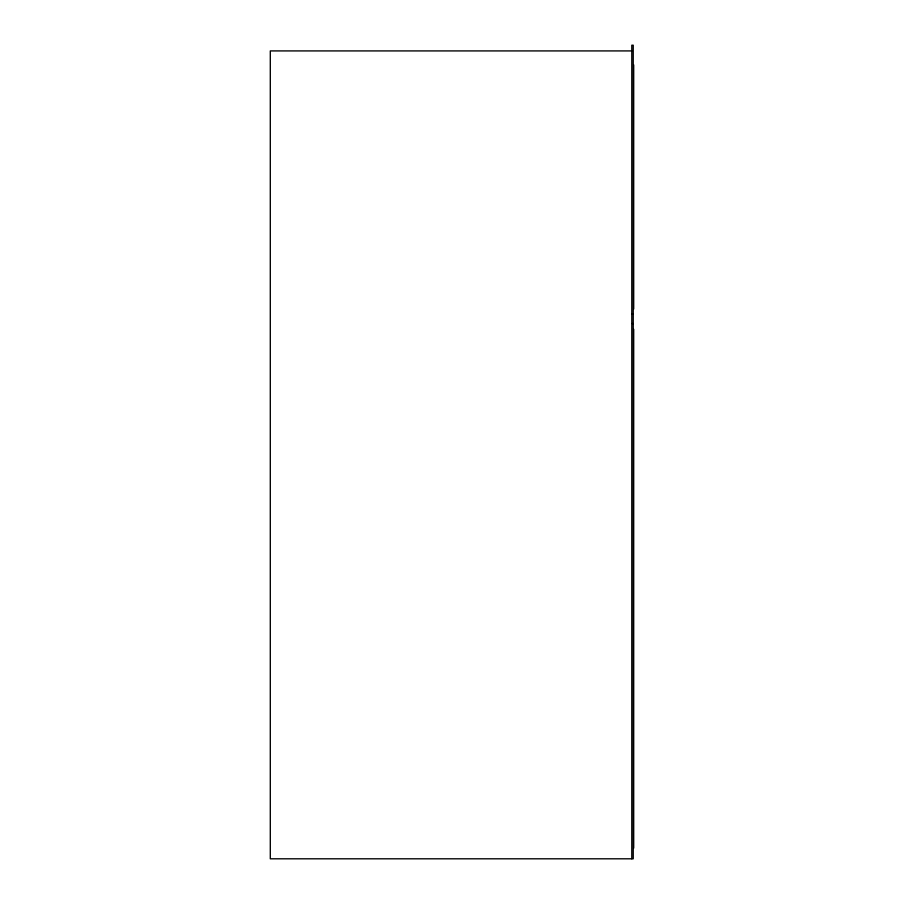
<?xml version="1.0" encoding="UTF-8"?>
<svg xmlns="http://www.w3.org/2000/svg" width="904" height="904" viewBox="0 0 904 904"><rect width="100%" height="100%" fill="white"/><g stroke="black" fill="none" stroke-linecap="round" stroke-linejoin="round"><path stroke-width="1.36" d="M631.794 50.918L270.296 50.918L270.296 858.8L633.229 858.8L633.229 45.2L631.794 45.2L631.794 858.8M632.269 314.072L633.229 314.072M632.269 323.609L633.229 323.609M633.704 64.862L633.704 309.044M633.704 329.248L633.704 848.121"/></g></svg>
